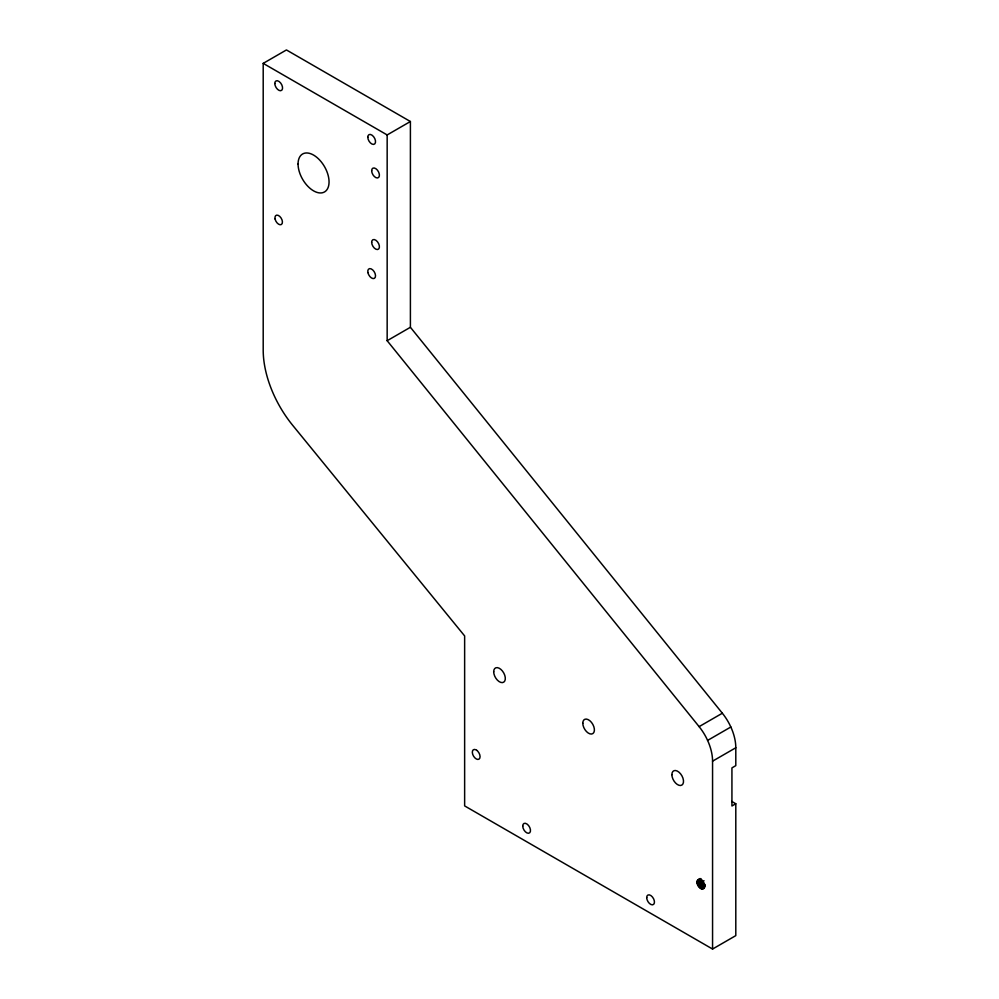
<?xml version="1.0" encoding="UTF-8"?>
<svg xmlns="http://www.w3.org/2000/svg" width="999" height="999" viewBox="0 0 999 999"><rect width="100%" height="100%" fill="white"/><g stroke="black" fill="none" stroke-linecap="round" stroke-linejoin="round"><path stroke-width="1.5" d="M697.065 881.955C698.101 875.574 705.669 882.442 704.819 886.425C703.783 892.806 696.216 885.938 697.065 881.955L700.936 879.719M263.199 63.374L286.438 49.95L410.402 121.516L410.402 327.285L722.352 713.224A37.762 21.803 60 0 1 729.507 724.238L730.931 727.197A37.762 21.803 60 0 1 735.801 747.764L735.801 765.646L731.93 767.894L731.93 805.993L735.801 803.758L735.801 935.626L712.562 949.05L464.635 805.906L464.635 635.926L292.732 425.374A81.743 47.203 60 0 1 263.199 350.1L263.199 63.374L387.162 134.94L410.402 121.516M712.562 949.05L712.562 761.176A37.762 21.803 60 0 0 707.692 740.621L706.268 737.649A37.762 21.803 60 0 0 699.113 726.635L387.162 340.709L410.402 327.285M699.113 726.635L722.352 713.224M707.592 740.421L730.843 726.997M712.562 761.176L735.801 747.764M697.589 880.019L700.174 878.521M697.202 880.868L701.073 878.633M697.202 883.191L702.359 880.206M697.589 884.49L704.045 880.756M698.201 885.776L703.371 882.791M699 886.95L704.17 883.965M699.937 887.936L705.107 884.952M700.936 888.66L704.819 886.425M701.947 889.085L704.52 887.599M731.768 801.423L735.801 803.758M387.162 134.94L387.162 340.709M476.698 750.286L475.749 749.737A5.482 3.159 60 0 0 472.739 754.445A5.482 3.159 60 0 0 479.021 759.128A5.482 3.159 60 0 0 477.734 751.211L476.76 750.336M371.665 242.295A5.482 3.159 60 0 0 377.472 249.525A5.482 3.159 60 0 0 377.472 241.77A5.482 3.159 60 0 0 371.665 242.295M367.794 137.175A5.482 3.159 60 0 0 373.601 144.405A5.482 3.159 60 0 0 373.601 136.663A5.482 3.159 60 0 0 367.794 137.175M522.739 826.036A5.482 3.159 60 0 0 528.558 833.266A5.482 3.159 60 0 0 528.558 825.524A5.482 3.159 60 0 0 522.739 826.036M274.812 83.504A5.482 3.159 60 0 0 280.632 90.722A5.482 3.159 60 0 0 280.632 82.979A5.482 3.159 60 0 0 274.812 83.504M371.665 170.729A5.482 3.159 60 0 0 377.472 177.959A5.482 3.159 60 0 0 377.472 170.205A5.482 3.159 60 0 0 371.665 170.729M298.064 164.023A21.916 12.65 60 0 0 321.303 192.932A21.916 12.65 60 0 0 321.303 161.938A21.916 12.65 60 0 0 298.064 164.023M367.919 272.602A5.482 3.159 60 0 0 374.4 278.346A5.482 3.159 60 0 0 372.664 269.867A5.482 3.159 60 0 0 367.919 272.602M275.075 218.956A5.295 3.059 60 0 0 281.343 224.513A5.295 3.059 60 0 0 279.658 216.321A5.295 3.059 60 0 0 275.075 218.956M646.703 897.614A5.482 3.159 60 0 0 652.522 904.832A5.482 3.159 60 0 0 652.522 897.09A5.482 3.159 60 0 0 646.703 897.614M493.693 671.765A8.217 4.745 60 0 0 502.41 682.604A8.217 4.745 60 0 0 502.41 670.978A8.217 4.745 60 0 0 493.693 671.765M671.89 774.637A8.217 4.745 60 0 0 680.606 785.489A8.217 4.745 60 0 0 680.606 773.863A8.217 4.745 60 0 0 671.89 774.637M582.792 723.201A8.217 4.745 60 0 0 591.508 734.04A8.217 4.745 60 0 0 591.508 722.427A8.217 4.745 60 0 0 582.792 723.201"/></g></svg>
